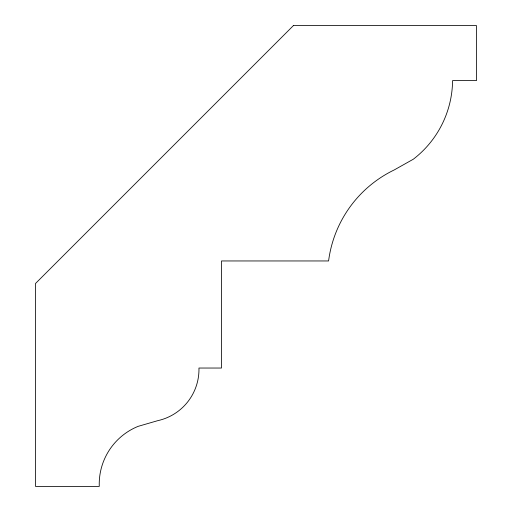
<?xml version="1.0" encoding="UTF-8"?>
<svg xmlns="http://www.w3.org/2000/svg" width="512" height="512" viewBox="0 0 512 512"><rect width="100%" height="100%" fill="white"/><g stroke="black" fill="none" stroke-linecap="round" stroke-linejoin="round"><path stroke-width="0.77" d="M293.402 25.6L35.507 283.494L35.507 486.4L99.27 486.4A62.349 62.349 0 0 1 138.144 426.349L157.786 420.653A52.486 52.486 0 0 0 198.957 368.038L221.498 368.038L221.498 260.954L328.589 260.954A117.747 117.747 0 0 1 394.259 169.926L413.28 159.238A100.435 100.435 0 0 0 452.582 80.595L476.493 80.595L476.493 25.6L293.402 25.6"/></g></svg>
